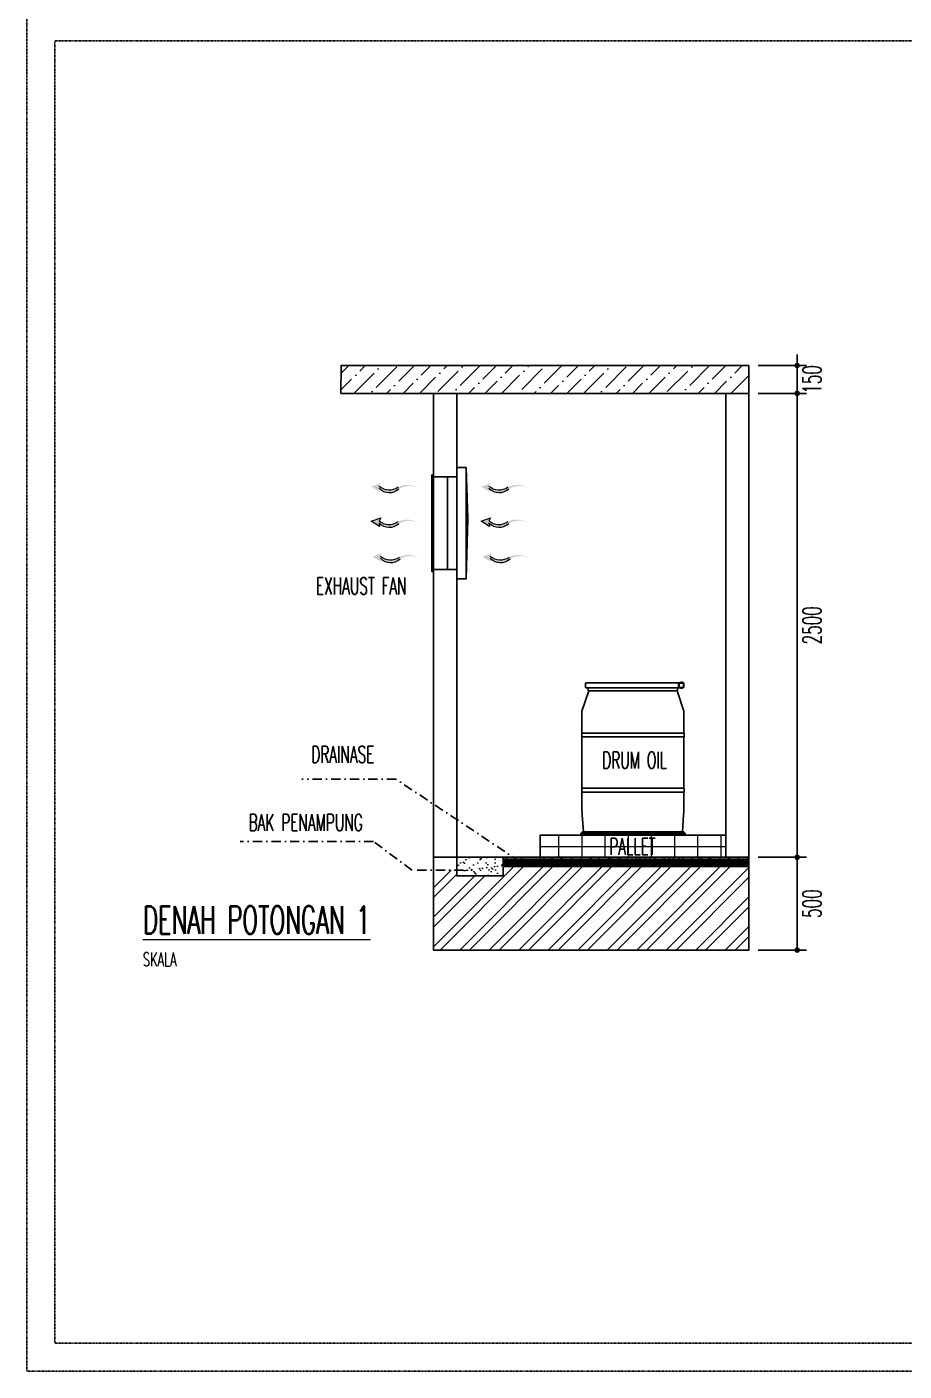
# Model space of a CAD drawing. Header units: millimetres. Extents: x 43312 to 271118, y 7927 to 51490.
# Drawn here: x 175610 to 180340, y 15735 to 22979 of the extents above; entities that cross this region are included whole.
import ezdxf

# ---------------------------------------------------------------- set-up
doc = ezdxf.new("R2010")
doc.units = ezdxf.units.MM
doc.header["$MEASUREMENT"] = 0
doc.linetypes.add('DASHDOT', pattern=[1, 0.5, -0.25, 0, -0.25])
doc.layers.add('C NOTASI', color=3, linetype='Continuous', lineweight=5)
doc.layers.add('inst ME', color=7, linetype='Continuous', lineweight=13)
doc.layers.add('Edges', color=7, linetype='Continuous')
doc.styles.add('300', font='rs.shx', dxfattribs={"width": 0.6, "height": 100})
doc.dimstyles.new('300', dxfattribs={"dimtxt": 50, "dimasz": 30, "dimexe": 50, "dimexo": 50, "dimgap": 30, "dimtad": 2, "dimdec": 0, "dimzin": 0, "dimtxsty": '300', "dimblk": 'DOT', "dimcen": 0.2, "dimclrd": 1, "dimclre": 1, "dimclrt": 3, "dimadec": 0, "dimazin": 0, "dimtfac": 1, "dimtdec": 0, "dimtix": 1, "dimtmove": 0, "dimatfit": 3, "dimfxl": 1, "dimtolj": 1, "dimtzin": 0, "dimarcsym": 0})
pattern_1 = [(0, (118096.6316, 0), (0, 7.5), []), (135, (118100.382, -3.75), (-15, -15), [10.606602, -10.606602]), (135, (118102.257, -3.75), (-15, -15), [10.606602, -10.606602]), (135, (118104.132, -3.75), (-15, -15), [10.606602, -10.606602])]

# ---------------------------------------------------------------- blocks, each defined once
blk = doc.blocks.new('plastic water drum fr')
at = {"layer": 'Edges'}
for p, q in [((-11.82, 10.97), (-10.21, 15.71)), ((-11.76, 17.52), (-11.77, 17.52)), ((-11.77, 17.52), (-11.77, 17.51)), ((-11.77, 17.52), (-11.69, 17.52)), ((-11.77, 17.51), (-11.77, 17.5)), ((-11.77, 17.51), (-11.69, 17.51)), ((-11.77, 17.5), (-11.77, 16.49)), ((-11.77, 17.5), (-11.69, 17.5)), ((-11.77, 16.49), (-11.77, 16.49)), ((-11.77, 16.48), (-11.77, 16.49)), ((-11.69, 16.49), (-11.77, 16.49)), ((-11.69, 16.49), (-11.77, 16.49)), ((-11.76, 16.48), (-11.77, 16.48)), ((-11.69, 16.48), (-11.77, 16.48)), ((-11.75, 17.53), (-11.76, 17.53)), ((-11.76, 17.53), (-11.76, 17.52)), ((-11.76, 17.53), (-11.68, 17.53)), ((-11.76, 17.52), (-11.69, 17.52)), ((-11.76, 16.47), (-11.76, 16.48)), ((-11.69, 16.48), (-11.76, 16.48)), ((-11.75, 16.47), (-11.76, 16.47)), ((-11.68, 16.47), (-11.76, 16.47)), ((-11.75, 17.53), (-11.75, 17.53)), ((-11.75, 17.53), (-11.75, 17.53)), ((-11.75, 17.53), (-11.74, 17.53)), ((-11.75, 16.47), (-11.75, 16.47)), ((-11.75, 16.47), (-11.75, 16.47)), ((-11.75, 16.47), (-11.74, 16.47)), ((-11.72, 17.53), (-11.74, 17.53)), ((-11.74, 17.53), (-11.74, 17.53)), ((-11.74, 16.47), (-11.72, 16.47)), ((-11.72, 17.53), (-11.72, 17.53)), ((-11.72, 17.53), (-11.71, 17.53)), ((-11.72, 16.47), (-11.72, 16.47)), ((-11.68, 16.47), (-11.72, 16.47)), ((-11.71, 17.53), (-11.7, 17.53)), ((-11.7, 17.53), (-11.68, 17.53)), ((-11.68, 17.53), (-11.69, 17.52)), ((-11.69, 17.52), (-11.69, 17.51)), ((-11.69, 17.52), (-11.69, 17.52)), ((-11.69, 17.52), (-10.71, 17.52)), ((-11.69, 17.52), (-10.71, 17.52)), ((-11.69, 17.51), (-11.69, 17.5)), ((-11.69, 17.51), (-10.71, 17.51)), ((-11.69, 17.5), (-11.69, 16.49)), ((-10.71, 17.5), (-11.69, 17.5)), ((-11.69, 16.49), (-11.69, 16.49)), ((-11.69, 16.48), (-11.69, 16.49)), ((-10.71, 16.49), (-11.69, 16.49)), ((-10.71, 16.49), (-11.69, 16.49)), ((-11.69, 16.48), (-11.69, 16.48)), ((-11.68, 16.47), (-11.69, 16.48)), ((-10.71, 16.48), (-11.69, 16.48)), ((-10.71, 16.48), (-11.69, 16.48)), ((-11.68, 17.53), (-11.68, 17.53)), ((-11.68, 17.53), (-11.67, 17.53)), ((-11.68, 17.53), (-10.71, 17.53)), ((-11.68, 16.47), (-11.68, 16.47)), ((-11.67, 16.47), (-11.68, 16.47)), ((-10.71, 16.47), (-11.68, 16.47)), ((-11.67, 17.53), (-11.67, 17.53)), ((-11.67, 17.53), (-11.67, 17.53)), ((-11.67, 17.53), (-11.67, 17.53)), ((-11.67, 17.53), (-11.67, 17.53)), ((-11.65, 17.53), (-11.67, 17.53)), ((-11.67, 16.47), (-11.67, 16.47)), ((-11.67, 16.47), (-11.67, 16.47)), ((-11.67, 16.47), (-11.67, 16.47)), ((-11.67, 16.47), (-11.53, 16.47)), ((-11.65, 17.53), (-11.54, 17.53)), ((-11.54, 17.55), (-11.53, 17.56)), ((-11.54, 17.53), (-11.54, 17.55)), ((-11.51, 17.53), (-11.54, 17.53)), ((-11.53, 17.6), (-11.52, 17.61)), ((-11.53, 17.59), (-11.53, 17.6)), ((-11.53, 17.58), (-11.53, 17.59)), ((-11.53, 17.56), (-11.53, 17.58)), ((-11.53, 16.45), (-11.53, 16.47)), ((-11.51, 16.47), (-11.53, 16.47)), ((-11.53, 16.43), (-11.53, 16.45)), ((-11.53, 16.42), (-11.53, 16.43)), ((-11.52, 16.4), (-11.53, 16.42)), ((-11.52, 17.63), (-11.51, 17.64)), ((-11.52, 17.61), (-11.52, 17.63)), ((-11.52, 16.39), (-11.52, 16.4)), ((-11.52, 16.39), (-11.51, 16.36)), ((-11.51, 17.65), (-11.5, 17.66)), ((-11.51, 17.64), (-11.51, 17.65)), ((-11.51, 17.53), (-11.51, 17.53)), ((-11.51, 17.53), (-11.41, 17.53)), ((-11.51, 16.47), (-11.41, 16.47)), ((-11.51, 16.47), (-11.51, 16.47)), ((-11.51, 16.35), (-11.51, 16.36)), ((-11.5, 16.34), (-11.51, 16.35)), ((-11.5, 17.66), (-11.48, 17.68)), ((-11.49, 16.33), (-11.5, 16.34)), ((-11.49, 16.32), (-11.49, 16.33)), ((-11.49, 16.32), (-11.46, 16.31)), ((-11.47, 17.68), (-11.48, 17.68)), ((-11.47, 17.68), (-11.44, 17.68)), ((-11.46, 16.31), (-11.46, 16.3)), ((-11.46, 16.3), (-11.43, 16.3)), ((-11.44, 17.68), (-11.07, 17.68)), ((-11.08, 16.3), (-11.43, 16.3)), ((-11.41, 17.57), (-11.41, 17.58)), ((-11.41, 17.58), (-11.41, 17.58)), ((-11.41, 17.56), (-11.41, 17.57)), ((-11.41, 17.55), (-11.41, 17.56)), ((-11.41, 17.55), (-11.41, 17.55)), ((-11.4, 17.55), (-11.41, 17.55)), ((-11.41, 17.55), (-11.41, 17.55)), ((-11.41, 17.55), (-11.4, 17.55)), ((-11.41, 17.54), (-11.41, 17.55)), ((-11.41, 17.55), (-11.41, 17.55)), ((-11.41, 17.53), (-11.41, 17.54)), ((-11.41, 17.54), (-11.41, 17.54)), ((-11.17, 17.54), (-11.41, 17.54)), ((-11.41, 17.53), (-11.36, 17.53)), ((-11.41, 16.46), (-11.41, 16.47)), ((-11.38, 16.47), (-11.41, 16.47)), ((-11.41, 16.46), (-11.41, 16.46)), ((-11.41, 16.45), (-11.41, 16.46)), ((-11.17, 16.46), (-11.41, 16.46)), ((-11.4, 16.45), (-11.41, 16.45)), ((-11.41, 16.44), (-11.41, 16.45)), ((-11.41, 16.45), (-11.41, 16.45)), ((-11.13, 16.44), (-11.41, 16.44)), ((-11.41, 16.43), (-11.41, 16.44)), ((-11.4, 16.42), (-11.41, 16.43)), ((-11.4, 17.55), (-11.4, 17.55)), ((-11.4, 17.55), (-11.22, 17.55)), ((-11.39, 16.45), (-11.4, 16.45)), ((-11.4, 16.42), (-11.4, 16.42)), ((-11.4, 16.42), (-11.4, 16.42)), ((-11.4, 16.42), (-11.4, 16.42)), ((-11.4, 16.41), (-11.4, 16.42)), ((-11.38, 16.44), (-11.39, 16.45)), ((-11.38, 16.47), (-11.36, 16.47)), ((-11.38, 16.47), (-11.38, 16.47)), ((-11.36, 16.44), (-11.38, 16.44)), ((-11.33, 17.53), (-11.36, 17.53)), ((-11.33, 16.47), (-11.36, 16.47)), ((-11.35, 16.44), (-11.36, 16.44)), ((-11.34, 16.44), (-11.35, 16.44)), ((-11.33, 16.44), (-11.34, 16.44)), ((-11.33, 17.53), (-11.33, 17.53)), ((-11.33, 17.53), (-11.17, 17.53)), ((-11.33, 16.47), (-11.31, 16.47)), ((-11.33, 16.47), (-11.33, 16.47)), ((-11.32, 16.44), (-11.33, 16.44)), ((-11.31, 16.44), (-11.32, 16.44)), ((-11.31, 16.47), (-11.31, 16.47)), ((-11.31, 16.47), (-11.25, 16.47)), ((-11.31, 16.44), (-11.3, 16.44)), ((-11.31, 16.44), (-11.31, 16.44)), ((-11.3, 16.44), (-11.3, 16.44)), ((-11.3, 16.44), (-11.3, 16.44)), ((-11.3, 16.44), (-11.29, 16.44)), ((-11.3, 16.44), (-11.3, 16.44)), ((-11.29, 16.44), (-11.27, 16.44)), ((-11.27, 16.44), (-11.26, 16.44)), ((-11.26, 16.44), (-11.25, 16.44)), ((-11.25, 16.47), (-11.24, 16.47)), ((-11.25, 16.44), (-11.24, 16.44)), ((-11.24, 16.47), (-11.23, 16.47)), ((-11.24, 16.47), (-11.24, 16.47)), ((-11.24, 16.44), (-11.23, 16.45)), ((-11.23, 16.47), (-11.19, 16.47)), ((-11.23, 16.45), (-11.22, 16.45)), ((-11.22, 17.55), (-11.21, 17.55)), ((-11.22, 17.55), (-11.22, 17.55)), ((-11.22, 17.55), (-11.12, 17.55)), ((-11.22, 16.45), (-11.21, 16.45)), ((-11.21, 17.55), (-11.2, 17.54)), ((-11.21, 16.45), (-11.2, 16.45)), ((-11.2, 17.54), (-11.19, 17.54)), ((-11.2, 16.45), (-11.19, 16.46)), ((-11.19, 17.54), (-11.17, 17.54)), ((-11.19, 16.47), (-11.17, 16.47)), ((-11.19, 16.46), (-11.17, 16.46)), ((-11.17, 17.53), (-11.17, 17.54)), ((-11.16, 17.53), (-11.17, 17.53)), ((-11.17, 16.47), (-11.17, 16.46)), ((-11.14, 16.47), (-11.17, 16.47)), ((-11.14, 17.53), (-11.16, 17.53)), ((-11.14, 17.53), (-11.13, 17.53)), ((-11.13, 16.47), (-11.14, 16.47)), ((-11.12, 17.53), (-11.13, 17.53)), ((-11.13, 16.47), (-11.12, 16.47)), ((-11.12, 16.45), (-11.13, 16.44)), ((-11.11, 16.44), (-11.13, 16.44)), ((-11.12, 17.55), (-11.12, 17.55)), ((-11.12, 17.55), (-11.12, 17.54)), ((-11.12, 17.55), (-11.1, 17.55)), ((-11.12, 17.54), (-11.12, 17.53)), ((-11.12, 17.53), (-11.12, 17.53)), ((-11.11, 17.53), (-11.12, 17.53)), ((-11.12, 16.47), (-11.12, 16.46)), ((-11.12, 16.47), (-11.12, 16.47)), ((-11.02, 16.47), (-11.12, 16.47)), ((-11.12, 16.46), (-11.12, 16.45)), ((-11.1, 17.53), (-11.11, 17.53)), ((-11.11, 17.53), (-11.11, 17.53)), ((-11.1, 17.53), (-11.11, 17.53)), ((-11.11, 16.44), (-11.11, 16.44)), ((-11.11, 16.44), (-11.11, 16.44)), ((-11.1, 17.55), (-11.09, 17.55)), ((-11.04, 17.53), (-11.1, 17.53)), ((-11.08, 16.3), (-11.05, 16.32)), ((-11.08, 16.3), (-11.08, 16.3)), ((-11.07, 17.68), (-11.06, 17.68)), ((-11.06, 17.68), (-11.03, 17.66)), ((-11.04, 16.33), (-11.05, 16.32)), ((-11.03, 17.53), (-11.04, 17.53)), ((-11.03, 17.53), (-11.04, 17.53)), ((-11.03, 16.34), (-11.04, 16.33)), ((-11.04, 16.33), (-11.04, 16.33)), ((-11.03, 17.66), (-11.03, 17.66)), ((-11.03, 17.66), (-11.02, 17.65)), ((-11.03, 17.53), (-11.03, 17.53)), ((-10.99, 17.53), (-11.03, 17.53)), ((-11.03, 16.34), (-11.02, 16.37)), ((-11.02, 17.65), (-11.01, 17.62)), ((-11.02, 16.47), (-11.02, 16.47)), ((-11.02, 16.47), (-10.98, 16.47)), ((-11.02, 16.47), (-11, 16.45)), ((-11.01, 16.38), (-11.02, 16.37)), ((-11.01, 17.62), (-11.01, 17.62)), ((-11.01, 17.62), (-11.01, 17.61)), ((-11.01, 17.61), (-11, 17.6)), ((-11, 16.41), (-11.01, 16.4)), ((-11.01, 16.4), (-11.01, 16.38)), ((-11, 17.6), (-11, 17.59)), ((-11, 17.59), (-11, 17.58)), ((-11, 17.58), (-11, 17.56)), ((-11, 17.56), (-11, 17.55)), ((-11, 17.55), (-10.99, 17.54)), ((-11, 16.45), (-11, 16.45)), ((-11, 16.45), (-11, 16.43)), ((-11, 16.45), (-10.88, 16.39)), ((-11, 16.43), (-11, 16.41)), ((-10.99, 17.54), (-10.99, 17.53)), ((-10.95, 17.53), (-10.99, 17.53)), ((-10.98, 16.47), (-10.92, 16.47)), ((-10.88, 17.57), (-10.95, 17.53)), ((-10.92, 17.53), (-10.95, 17.53)), ((-10.92, 17.53), (-10.92, 17.53)), ((-10.92, 17.53), (-10.91, 17.53)), ((-10.92, 16.47), (-10.91, 16.47)), ((-10.92, 16.47), (-10.92, 16.47)), ((-10.89, 17.53), (-10.91, 17.53)), ((-10.91, 16.47), (-10.9, 16.47)), ((-10.9, 16.47), (-10.89, 16.47)), ((-10.88, 17.53), (-10.89, 17.53)), ((-10.87, 16.47), (-10.89, 16.47)), ((-10.88, 17.57), (10.88, 17.57)), ((-10.88, 17.53), (-10.87, 17.53)), ((-10.44, 16.39), (-10.88, 16.39)), ((-10.85, 17.53), (-10.87, 17.53)), ((-10.87, 16.47), (-10.85, 16.47)), ((-10.87, 16.47), (-10.87, 16.47)), ((-10.85, 17.53), (-10.83, 17.53)), ((-10.85, 17.53), (-10.85, 17.53)), ((-10.85, 16.47), (-10.85, 16.47)), ((-10.85, 16.47), (-10.84, 16.47)), ((-10.84, 16.47), (-10.83, 16.47)), ((-10.83, 17.53), (-10.81, 17.53)), ((-10.83, 17.53), (-10.83, 17.53)), ((-10.81, 16.47), (-10.83, 16.47)), ((-10.8, 17.53), (-10.81, 17.53)), ((-10.81, 16.47), (-10.8, 16.47)), ((-10.81, 16.47), (-10.81, 16.47)), ((-10.79, 17.53), (-10.8, 17.53)), ((-10.8, 16.47), (-10.79, 16.47)), ((-10.79, 17.53), (-10.78, 17.53)), ((-10.79, 16.47), (-10.78, 16.47)), ((-10.77, 17.53), (-10.78, 17.53)), ((-10.76, 16.47), (-10.78, 16.47)), ((-10.76, 17.53), (-10.77, 17.53)), ((-10.74, 17.53), (-10.76, 17.53)), ((-10.76, 16.47), (-10.74, 16.47)), ((-10.76, 16.47), (-10.76, 16.47)), ((-10.72, 17.53), (-10.74, 17.53)), ((-10.74, 17.53), (-10.74, 17.53)), ((-10.74, 16.47), (-10.72, 16.47)), ((-10.74, 16.47), (-10.74, 16.47)), ((-10.71, 17.53), (-10.72, 17.53)), ((-10.71, 16.47), (-10.72, 16.47)), ((-10.71, 17.53), (-10.71, 17.53)), ((-10.71, 17.53), (-10.69, 17.53)), ((-10.7, 17.53), (-10.71, 17.53)), ((-10.71, 17.53), (-10.71, 17.52)), ((-10.71, 17.52), (-10.69, 17.52)), ((-10.71, 17.52), (-10.71, 17.51)), ((-10.71, 17.52), (-10.69, 17.52)), ((-10.71, 17.52), (-10.71, 17.52)), ((-10.71, 17.51), (-10.71, 17.5)), ((-10.71, 17.51), (-10.69, 17.51)), ((-10.71, 17.5), (-10.69, 17.5)), ((-10.71, 17.5), (-10.71, 16.49)), ((-10.71, 16.49), (-10.69, 16.49)), ((-10.71, 16.49), (-10.71, 16.49)), ((-10.71, 16.48), (-10.71, 16.49)), ((-10.71, 16.49), (-10.69, 16.49)), ((-10.71, 16.48), (-10.69, 16.48)), ((-10.71, 16.48), (-10.69, 16.48)), ((-10.71, 16.48), (-10.71, 16.48)), ((-10.71, 16.47), (-10.71, 16.48)), ((-10.71, 16.47), (-10.69, 16.47)), ((-10.71, 16.47), (-10.71, 16.47)), ((-10.7, 16.47), (-10.71, 16.47)), ((-10.69, 17.53), (-10.7, 17.53)), ((-10.69, 16.47), (-10.7, 16.47)), ((-10.69, 17.53), (-10.69, 17.52)), ((-10.69, 17.53), (-10.67, 17.53)), ((-10.69, 17.53), (-10.69, 17.53)), ((-10.68, 17.53), (-10.69, 17.53)), ((-10.69, 17.52), (-10.69, 17.51)), ((-10.69, 17.52), (-10.69, 17.52)), ((-10.69, 17.52), (-10.67, 17.52)), ((-10.69, 17.52), (-10.67, 17.52)), ((-10.69, 17.51), (-10.69, 17.5)), ((-10.69, 17.51), (-10.67, 17.51)), ((-10.67, 17.5), (-10.69, 17.5)), ((-10.69, 17.5), (-10.69, 16.49)), ((-10.67, 16.49), (-10.69, 16.49)), ((-10.69, 16.49), (-10.69, 16.49)), ((-10.69, 16.48), (-10.69, 16.49)), ((-10.69, 16.49), (-10.67, 16.49)), ((-10.69, 16.48), (-10.69, 16.48)), ((-10.69, 16.47), (-10.69, 16.48)), ((-10.69, 16.48), (-10.67, 16.48)), ((-10.69, 16.48), (-10.67, 16.48)), ((-10.69, 16.47), (-10.67, 16.47)), ((-10.69, 16.47), (-10.69, 16.47)), ((-10.69, 16.47), (-10.68, 16.47)), ((-10.69, 16.47), (-10.69, 16.47)), ((-10.68, 17.53), (-10.66, 17.53)), ((-10.68, 17.53), (-10.68, 17.53)), ((-10.68, 16.47), (-10.67, 16.47)), ((-10.68, 16.47), (-10.68, 16.47)), ((-10.67, 17.53), (-10.66, 17.53)), ((-10.67, 17.52), (-10.67, 17.53)), ((-10.67, 17.52), (-10.65, 17.52)), ((-10.67, 17.51), (-10.67, 17.52)), ((-10.67, 17.52), (-10.66, 17.52)), ((-10.67, 17.52), (-10.67, 17.52)), ((-10.67, 17.51), (-10.67, 17.5)), ((-10.67, 17.51), (-10.65, 17.51)), ((-10.65, 17.5), (-10.67, 17.5)), ((-10.67, 17.5), (-10.67, 16.49)), ((-10.65, 16.49), (-10.67, 16.49)), ((-10.67, 16.49), (-10.67, 16.49)), ((-10.67, 16.49), (-10.65, 16.49)), ((-10.67, 16.49), (-10.67, 16.48)), ((-10.67, 16.48), (-10.65, 16.48)), ((-10.67, 16.48), (-10.66, 16.48)), ((-10.67, 16.48), (-10.67, 16.48)), ((-10.67, 16.48), (-10.67, 16.47)), ((-10.67, 16.47), (-10.66, 16.47)), ((-10.67, 16.47), (-10.66, 16.47)), ((-10.66, 17.52), (-10.66, 17.53)), ((-10.66, 17.53), (-10.64, 17.53)), ((-10.65, 17.53), (-10.66, 17.53)), ((-10.66, 17.53), (-10.66, 17.53)), ((-10.66, 17.52), (-10.64, 17.52)), ((-10.65, 17.52), (-10.66, 17.52)), ((-10.65, 16.48), (-10.66, 16.48)), ((-10.66, 16.48), (-10.66, 16.47)), ((-10.66, 16.48), (-10.64, 16.48)), ((-10.66, 16.47), (-10.64, 16.47)), ((-10.66, 16.47), (-10.65, 16.47)), ((-10.66, 16.47), (-10.66, 16.47)), ((-10.66, 16.47), (-10.65, 16.47)), ((-10.65, 17.53), (-10.65, 17.53)), ((-10.64, 17.53), (-10.65, 17.53)), ((-10.65, 17.52), (-10.64, 17.52)), ((-10.65, 17.51), (-10.65, 17.52)), ((-10.65, 17.51), (-10.65, 17.5)), ((-10.65, 17.51), (-10.64, 17.51)), ((-10.65, 17.5), (-10.64, 17.5)), ((-10.65, 17.5), (-10.65, 16.49)), ((-10.65, 16.49), (-10.64, 16.49)), ((-10.65, 16.49), (-10.65, 16.49)), ((-10.65, 16.49), (-10.65, 16.48)), ((-10.65, 16.49), (-10.64, 16.49)), ((-10.65, 16.48), (-10.64, 16.48)), ((-10.65, 16.47), (-10.65, 16.47)), ((-10.65, 16.47), (-10.64, 16.47)), ((-10.64, 17.53), (-10.63, 17.53)), ((-10.64, 17.52), (-10.64, 17.53)), ((-10.63, 17.53), (-10.64, 17.53)), ((-10.64, 17.52), (-10.64, 17.52)), ((-10.64, 17.52), (-10.63, 17.52)), ((-10.64, 17.51), (-10.64, 17.52)), ((-10.64, 17.52), (-10.62, 17.52)), ((-10.64, 17.51), (-10.64, 17.5)), ((-10.64, 17.51), (-10.62, 17.51)), ((-10.64, 17.5), (-10.62, 17.5)), ((-10.64, 17.5), (-10.64, 16.49)), ((-10.62, 16.49), (-10.64, 16.49)), ((-10.64, 16.49), (-10.64, 16.49)), ((-10.64, 16.48), (-10.64, 16.49)), ((-10.64, 16.49), (-10.62, 16.49)), ((-10.64, 16.48), (-10.64, 16.48)), ((-10.64, 16.47), (-10.64, 16.48)), ((-10.64, 16.48), (-10.63, 16.48)), ((-10.64, 16.48), (-10.62, 16.48)), ((-10.64, 16.47), (-10.63, 16.47)), ((-10.64, 16.47), (-10.64, 16.47)), ((-10.64, 16.47), (-10.63, 16.47)), ((-10.64, 16.47), (-10.62, 16.47)), ((-10.63, 17.53), (-10.62, 17.53)), ((-10.63, 17.53), (-10.63, 17.52)), ((-10.62, 17.53), (-10.63, 17.53)), ((-10.63, 17.52), (-10.61, 17.52)), ((-10.63, 17.52), (-10.62, 17.52)), ((-10.62, 16.48), (-10.63, 16.48)), ((-10.63, 16.48), (-10.63, 16.47)), ((-10.63, 16.48), (-10.61, 16.48)), ((-10.63, 16.47), (-10.62, 16.47)), ((-10.63, 16.47), (-10.62, 16.47)), ((-10.61, 17.52), (-10.62, 17.53)), ((-10.62, 17.53), (-10.61, 17.53)), ((-10.61, 17.53), (-10.62, 17.53)), ((-10.62, 17.53), (-10.62, 17.53)), ((-10.62, 17.52), (-10.61, 17.52)), ((-10.62, 17.52), (-10.62, 17.51)), ((-10.62, 17.51), (-10.62, 17.5)), ((-10.62, 17.51), (-10.61, 17.51)), ((-10.61, 17.5), (-10.62, 17.5)), ((-10.62, 17.5), (-10.62, 16.49)), ((-10.61, 16.49), (-10.62, 16.49)), ((-10.62, 16.49), (-10.62, 16.49)), ((-10.62, 16.49), (-10.62, 16.48)), ((-10.62, 16.49), (-10.61, 16.49)), ((-10.61, 16.48), (-10.62, 16.47)), ((-10.62, 16.48), (-10.61, 16.48)), ((-10.62, 16.47), (-10.61, 16.47)), ((-10.61, 16.47), (-10.62, 16.47)), ((-10.62, 16.47), (-10.62, 16.47)), ((-10.62, 16.47), (-10.62, 16.47)), ((-10.61, 17.53), (-10.6, 17.53)), ((-10.6, 17.52), (-10.61, 17.53)), ((-10.6, 17.53), (-10.61, 17.53)), ((-10.61, 17.53), (-10.61, 17.53)), ((-10.61, 17.53), (-10.61, 17.53)), ((-10.61, 17.52), (-10.6, 17.52)), ((-10.61, 17.52), (-10.61, 17.52)), ((-10.61, 17.52), (-10.6, 17.52)), ((-10.61, 17.51), (-10.61, 17.52)), ((-10.61, 17.51), (-10.61, 17.5)), ((-10.61, 17.51), (-10.6, 17.51)), ((-10.61, 17.5), (-10.6, 17.5)), ((-10.61, 17.5), (-10.61, 16.49)), ((-10.61, 16.49), (-10.6, 16.49)), ((-10.61, 16.49), (-10.61, 16.49)), ((-10.61, 16.49), (-10.6, 16.49)), ((-10.61, 16.49), (-10.61, 16.48)), ((-10.61, 16.48), (-10.6, 16.48)), ((-10.61, 16.48), (-10.6, 16.48)), ((-10.61, 16.48), (-10.61, 16.48)), ((-10.61, 16.47), (-10.6, 16.48)), ((-10.6, 16.47), (-10.61, 16.47)), ((-10.61, 16.47), (-10.6, 16.47)), ((-10.61, 16.47), (-10.61, 16.47)), ((-10.61, 16.47), (-10.61, 16.47)), ((-10.6, 17.53), (-10.59, 17.52)), ((-10.6, 17.53), (-10.6, 17.53)), ((-10.6, 17.53), (-10.59, 17.53)), ((-10.59, 17.53), (-10.6, 17.53)), ((-10.6, 17.53), (-10.6, 17.53)), ((-10.6, 17.52), (-10.6, 17.52)), ((-10.6, 17.52), (-10.59, 17.52)), ((-10.6, 17.52), (-10.59, 17.52)), ((-10.6, 17.51), (-10.6, 17.52)), ((-10.6, 17.51), (-10.6, 17.5)), ((-10.6, 17.51), (-10.59, 17.51)), ((-10.6, 17.5), (-10.59, 17.5)), ((-10.6, 17.5), (-10.6, 16.49)), ((-10.59, 16.49), (-10.6, 16.49)), ((-10.6, 16.49), (-10.6, 16.49)), ((-10.6, 16.48), (-10.6, 16.49)), ((-10.6, 16.49), (-10.59, 16.49)), ((-10.6, 16.48), (-10.6, 16.48)), ((-10.6, 16.48), (-10.59, 16.48)), ((-10.6, 16.48), (-10.59, 16.48)), ((-10.59, 16.48), (-10.6, 16.47)), ((-10.59, 16.47), (-10.6, 16.47)), ((-10.6, 16.47), (-10.59, 16.47)), ((-10.6, 16.47), (-10.6, 16.47)), ((-10.6, 16.47), (-10.6, 16.47)), ((-10.59, 17.52), (-10.59, 17.53)), ((-10.59, 17.52), (-10.59, 17.52)), ((-10.59, 17.52), (-10.59, 17.52)), ((-10.59, 17.52), (-10.58, 17.52)), ((-10.58, 17.52), (-10.59, 17.52)), ((-10.59, 17.52), (-10.59, 17.51)), ((-10.59, 17.51), (-10.59, 17.5)), ((-10.59, 17.51), (-10.58, 17.51)), ((-10.58, 17.5), (-10.59, 17.5)), ((-10.59, 17.5), (-10.59, 16.49)), ((-10.58, 16.49), (-10.59, 16.49)), ((-10.59, 16.49), (-10.59, 16.49)), ((-10.59, 16.49), (-10.59, 16.48)), ((-10.59, 16.49), (-10.58, 16.49)), ((-10.58, 16.48), (-10.59, 16.48)), ((-10.59, 16.48), (-10.59, 16.47)), ((-10.59, 16.48), (-10.59, 16.48)), ((-10.59, 16.48), (-10.59, 16.48)), ((-10.59, 16.48), (-10.58, 16.48)), ((-10.58, 17.51), (-10.58, 17.52)), ((-10.58, 17.51), (-10.58, 17.5)), ((-10.58, 17.5), (-10.58, 16.49)), ((-10.58, 16.49), (-10.58, 16.49)), ((-10.58, 16.49), (-10.58, 16.48)), ((-10.35, 15.91), (-10.44, 16.39)), ((-10.44, 16.39), (10.44, 16.39)), ((-10.35, 15.71), (-10.35, 15.91)), ((-10.35, 15.71), (-10.21, 15.71)), ((-10.21, 15.71), (10.21, 15.71)), ((10.21, 15.71), (10.35, 15.71)), ((11.82, 10.97), (10.21, 15.71)), ((10.35, 15.91), (10.44, 16.39)), ((10.35, 15.71), (10.35, 15.91)), ((10.44, 16.39), (10.88, 16.39)), ((10.88, 17.57), (11.02, 17.49)), ((11.02, 16.47), (10.88, 16.39)), ((11.02, 17.49), (11.02, 16.47)), ((-11.82, 5.94), (-11.82, 10.97)), ((11.82, 5.94), (11.82, 10.97)), ((-11.87, 5.02), (-11.87, 5.94)), ((-11.82, 5.94), (-11.87, 5.94)), ((-11.87, 5.02), (-11.82, 5.02)), ((-11.82, 5.94), (11.82, 5.94)), ((-11.82, -6.85), (-11.82, 5.02)), ((-11.82, 5.02), (11.82, 5.02)), ((11.87, 5.94), (11.82, 5.94)), ((11.82, 5.02), (11.87, 5.02)), ((11.82, -6.85), (11.82, 5.02)), ((11.87, 5.02), (11.87, 5.94)), ((-11.87, -7.77), (-11.87, -6.85)), ((-11.82, -6.85), (-11.87, -6.85)), ((-11.87, -7.77), (-11.82, -7.77)), ((-11.82, -6.85), (11.82, -6.85)), ((-11.82, -11.35), (-11.82, -7.77)), ((-11.82, -7.77), (11.82, -7.77)), ((11.87, -6.85), (11.82, -6.85)), ((11.82, -7.77), (11.87, -7.77)), ((11.82, -11.35), (11.82, -7.77)), ((11.87, -7.77), (11.87, -6.85)), ((-11.81, -11.9), (-11.82, -11.35)), ((-11.78, -12.44), (-11.81, -11.9)), ((-11.74, -12.98), (-11.78, -12.44)), ((11.74, -12.98), (11.78, -12.44)), ((11.78, -12.44), (11.81, -11.9)), ((11.81, -11.9), (11.82, -11.35)), ((-11.48, -16.92), (-11.74, -12.98)), ((11.48, -16.92), (11.74, -12.98)), ((-12.08, -17.68), (-12.08, -17.28)), ((-11.88, -17.28), (-12.08, -17.28)), ((-12.08, -17.68), (12.08, -17.68)), ((-11.88, -17.28), (-11.78, -16.92)), ((-11.88, -17.28), (11.88, -17.28)), ((-11.48, -16.92), (-11.78, -16.92)), ((-11.48, -16.92), (11.48, -16.92)), ((11.78, -16.92), (11.48, -16.92)), ((11.88, -17.28), (11.78, -16.92)), ((12.08, -17.28), (11.88, -17.28)), ((12.08, -17.68), (12.08, -17.28))]:
    blk.add_line(p, q, dxfattribs=at)
blk = doc.blocks.new('_Dot')
at = {"color": 0, "lineweight": -2}
blk.add_line((-0.5, 0), (-1, 0), dxfattribs=at)
at = {"color": 0, "const_width": 0.5}
blk.add_lwpolyline([(-0.25, 0, 1), (0.25, 0, 1)], format="xyb", close=True, dxfattribs=at)
blk = doc.blocks.new('*D92')
at = {"color": 1, "lineweight": -2, "transparency": 16777216}
for p, q in [((179552.9, 18504.3), (179813.3, 18504.3)), ((179763.3, 18474.3), (179763.3, 18034.3)), ((179552.9, 18004.3), (179813.3, 18004.3))]:
    blk.add_line(p, q, dxfattribs=at)
at = {"layer": 'Defpoints', "color": 0, "transparency": 16777216}
for p in [(179502.9, 18504.3), (179502.9, 18004.3), (179763.3, 18004.3)]:
    blk.add_point(p, dxfattribs=at)
at = {"color": 1, "lineweight": -2, "transparency": 16777216, "xscale": 30, "yscale": 30, "zscale": 30}
for p, rotation in [((179763.3, 18504.3), 90), ((179763.3, 18004.3), 270)]:
    blk.add_blockref('_Dot', p, dxfattribs=dict(at, rotation=rotation))
at = {"color": 3, "transparency": 16777216, "insert": (179843.3, 18254.3), "char_height": 100, "attachment_point": 5, "rotation": 90, "style": '300'}
blk.add_mtext('\\A1;500', dxfattribs=at)
blk = doc.blocks.new('*D93')
at = {"color": 1, "lineweight": -2, "transparency": 16777216}
for p, q in [((179552.9, 21004.3), (179813.3, 21004.3)), ((179763.3, 18534.3), (179763.3, 20974.3)), ((179552.9, 18504.3), (179813.3, 18504.3))]:
    blk.add_line(p, q, dxfattribs=at)
at = {"layer": 'Defpoints', "color": 0, "transparency": 16777216}
for p in [(179502.9, 21004.3), (179763.3, 21004.3), (179502.9, 18504.3)]:
    blk.add_point(p, dxfattribs=at)
at = {"color": 1, "lineweight": -2, "transparency": 16777216, "xscale": 30, "yscale": 30, "zscale": 30}
for p, rotation in [((179763.3, 21004.3), 90), ((179763.3, 18504.3), 270)]:
    blk.add_blockref('_Dot', p, dxfattribs=dict(at, rotation=rotation))
at = {"color": 3, "transparency": 16777216, "insert": (179843.3, 19754.3), "char_height": 100, "attachment_point": 5, "rotation": 90, "style": '300'}
blk.add_mtext('\\A1;2500', dxfattribs=at)
blk = doc.blocks.new('*D94')
at = {"color": 1, "lineweight": -2, "transparency": 16777216}
for p, q in [((179552.9, 21154.3), (179813.3, 21154.3)), ((179763.3, 21184.3), (179763.3, 21214.3)), ((179763.3, 21004.3), (179763.3, 21154.3)), ((179552.9, 21004.3), (179813.3, 21004.3)), ((179763.3, 20974.3), (179763.3, 20944.3))]:
    blk.add_line(p, q, dxfattribs=at)
at = {"layer": 'Defpoints', "color": 0, "transparency": 16777216}
for p in [(179502.9, 21154.3), (179763.3, 21154.3), (179502.9, 21004.3)]:
    blk.add_point(p, dxfattribs=at)
at = {"color": 1, "lineweight": -2, "transparency": 16777216, "xscale": 30, "yscale": 30, "zscale": 30}
for p, rotation in [((179763.3, 21154.3), 270), ((179763.3, 21004.3), 90)]:
    blk.add_blockref('_Dot', p, dxfattribs=dict(at, rotation=rotation))
at = {"color": 3, "transparency": 16777216, "insert": (179843.3, 21079.3), "char_height": 100, "attachment_point": 5, "rotation": 90, "style": '300'}
blk.add_mtext('\\A1;150', dxfattribs=at)

msp = doc.modelspace()

# ---------------------------------------------------------------- hatches: boundary and pattern name
h = msp.add_hatch()
h.set_pattern_fill('BOX', color=256, scale=200, angle=360)
h.set_pattern_definition([(90, (116196.45, 358.36), (-200, 6e-14), []), (90, (116246.45, 358.36), (-200, 6e-14), []), (0, (116196.45, 358.36), (5e-14, 200), [-50, 50]), (0, (116196.45, 408.36), (5e-14, 200), [-50, 50]), (0, (116196.45, 458.36), (5e-14, 200), [50, -50]), (0, (116196.45, 508.36), (5e-14, 200), [50, -50]), (90, (116296.45, 358.36), (-200, 6e-14), [50, -50]), (90, (116346.45, 358.36), (-200, 6e-14), [50, -50])])
h.paths.add_polyline_path([(178277.9, 18504.3), (178177.9, 18504.3), (178177.9, 18494.3), (178277.9, 18494.3)])
h = msp.add_hatch()
h.set_pattern_fill('CORK', color=256, scale=60)
h.set_pattern_definition(pattern_1)
h.paths.add_polyline_path([(178287.9, 18494.3), (178177.9, 18494.3), (178177.9, 18454.3), (178287.9, 18454.3)])
h = msp.add_hatch()
h.set_pattern_fill('CORK', color=256, scale=60)
h.set_pattern_definition(pattern_1)
h.paths.add_polyline_path([(178367.9, 18494.3), (178287.9, 18494.3), (178287.9, 18454.3), (178367.9, 18454.3)])
h = msp.add_hatch()
h.set_pattern_fill('CORK', color=256, scale=60)
h.set_pattern_definition(pattern_1)
h.paths.add_polyline_path([(179502.9, 18494.3), (178377.9, 18494.3), (178367.9, 18494.3), (178367.9, 18454.3), (179502.9, 18454.3)])
h = msp.add_hatch()
h.set_pattern_fill('ANSI31', color=256, scale=400, angle=45)
h.set_pattern_definition([(90, (118096.63, 0), (-50, 0), [])])
h.paths.add_polyline_path([(179502.9, 18504.3), (178377.9, 18504.3), (178377.9, 18494.3), (179502.9, 18494.3)])
at = {"layer": 'inst ME'}
h = msp.add_hatch(dxfattribs=at)
h.set_pattern_fill('ANSI36', color=4, scale=500)
h.set_pattern_definition([(45, (118096.63, 0), (33.14563, 121.53398), [156.25, -31.25, 0, -31.25])])
h.paths.add_polyline_path([(179502.9, 21154.3), (177802.9, 21154.3), (177303.9, 21154.3), (177302.9, 21004.3), (177802.9, 21004.3), (179502.9, 21004.3)])
h = msp.add_hatch(color=4, dxfattribs=at)
h.dxf.hatch_style = 1
h.paths.add_polyline_path([(177511.6, 20474.3), (177509, 20493, 0.398617), (177615.9, 20489.2, -0.256098), (177719.6, 20493.8, 0.254419), (177611.9, 20499.8, -0.347199), (177509, 20505), (177518.1, 20520.5), (177467.2, 20501.6)])
h = msp.add_hatch(color=4, dxfattribs=at)
h.dxf.hatch_style = 1
h.paths.add_polyline_path([(178103.8, 20474.3), (178101.2, 20493, 0.398617), (178208.1, 20489.2, -0.256098), (178311.8, 20493.8, 0.254419), (178204.1, 20499.8, -0.347199), (178101.2, 20505), (178110.3, 20520.5), (178059.4, 20501.6)])
h = msp.add_hatch(color=4, dxfattribs=at)
h.dxf.hatch_style = 1
h.paths.add_polyline_path([(177511.6, 20287.5), (177509, 20306.2, 0.398617), (177615.9, 20302.4, -0.256098), (177719.6, 20307, 0.254419), (177611.9, 20313, -0.347199), (177509, 20318.2), (177518.1, 20333.7), (177467.2, 20314.8)])
h = msp.add_hatch(color=4, dxfattribs=at)
h.dxf.hatch_style = 1
h.paths.add_polyline_path([(178103.8, 20287.5), (178101.2, 20306.2, 0.398617), (178208.1, 20302.4, -0.256098), (178311.8, 20307, 0.254419), (178204.1, 20313, -0.347199), (178101.2, 20318.2), (178110.3, 20333.7), (178059.4, 20314.8)])
h = msp.add_hatch(color=4, dxfattribs=at)
h.dxf.hatch_style = 1
h.paths.add_polyline_path([(177518.7, 20097), (177516.1, 20115.7, 0.398617), (177623, 20111.9, -0.256098), (177726.6, 20116.5, 0.254419), (177618.9, 20122.5, -0.347199), (177516.1, 20127.7), (177525.2, 20143.2), (177474.2, 20124.3)])
h = msp.add_hatch(color=4, dxfattribs=at)
h.dxf.hatch_style = 1
h.paths.add_polyline_path([(178110.9, 20097), (178108.3, 20115.7, 0.398617), (178215.2, 20111.9, -0.256098), (178318.8, 20116.5, 0.254419), (178211.1, 20122.5, -0.347199), (178108.3, 20127.7), (178117.4, 20143.2), (178066.4, 20124.3)])
h = msp.add_hatch(dxfattribs=at)
h.set_pattern_fill('ANSI37', color=129, scale=1000, angle=45)
h.set_pattern_definition([(90, (118353.3, -1312), (-125, 0), []), (180, (118353.3, -1312), (-7e-15, -125), [])])
h.paths.add_polyline_path([(179377.9, 18624.3), (178377.9, 18624.3), (178377.9, 18504.3), (179377.9, 18504.3)])
h.paths.add_polyline_path([(178711.6, 18495), (179039.5, 18495), (179039.5, 18630), (178711.6, 18630)], flags=9)
h = msp.add_hatch(dxfattribs=at)
h.set_pattern_fill('ANSI32', color=129, scale=300)
h.set_pattern_definition([(45, (118096.63, 0), (-79.54951, 79.54951), []), (45, (118149.66, 0), (-79.54951, 79.54951), [])])
h.paths.add_polyline_path([(179502.9, 18504.3), (178377.9, 18504.3), (178377.9, 18494.3), (178367.9, 18494.3), (178367.9, 18454.3), (178177.9, 18454.3), (178177.9, 18404.3), (177927.9, 18404.3), (177927.9, 18435), (177802.9, 18435), (177802.9, 18004.3), (179502.9, 18004.3)])
h = msp.add_hatch(dxfattribs=at)
h.set_pattern_fill('AR-SAND', color=4, scale=30)
h.set_pattern_definition([(37.5, (116196.45, 358.36), (-1.8898, 57.804713), [0, -45.6, 0, -51, 0, -48.75]), (7.5, (116196.45, 358.36), (53.0933, 84.66438), [0, -24.6, 0, -41.1, 0, -15.75]), (327.5, (116159.55, 358.36), (93.424256, 0.16977), [0, -15, 0, -54, 0, -70.5]), (317.5, (116159.55, 358.36), (90.1838, 26.33027), [0, -7.5, 0, -35.4, 0, -40.5])])
h.paths.add_polyline_path([(178177.9, 18494.3), (178177.9, 18504.3), (177927.9, 18504.3), (177927.9, 18454.3), (177927.9, 18404.3), (178177.9, 18404.3), (178177.9, 18454.3)])

# ---------------------------------------------------------------- linework, layer by layer
at = {"linetype": 'DASHDOT'}
for points in [[(175610.1, 15735.3), (185145.1, 15735.3), (185145.1, 23054.3), (175610.1, 23054.3)], [(175760.1, 15885.3), (184995.1, 15885.3), (184995.1, 22904.3), (175760.1, 22904.3)]]:
    msp.add_lwpolyline(points, close=True, dxfattribs=at)
for points in [[(177802.9, 18004.3), (179502.9, 18004.3), (179502.9, 21154.3), (177802.9, 21154.3), (177303.9, 21154.3), (177302.9, 21004.3), (177802.9, 21004.3), (177802.9, 18004.3)], [(177802.9, 21004.3), (179502.9, 21004.3)], [(177927.9, 18504.3), (177927.9, 21004.3)], [(179377.9, 18504.3), (179377.9, 21004.3)], [(179502.9, 18004.3), (179502.9, 21004.3)], [(177802.9, 18004.3), (177802.9, 20854.3)], [(177927.9, 20554.3), (177927.9, 20564.3), (177927.9, 20604.3), (177977.9, 20604.3), (177977.9, 20054.3), (177977.9, 20004.3), (177927.9, 20004.3), (177927.9, 20054.3), (177927.9, 20554.3)], [(177977.9, 20604.3), (177987.9, 20329.3), (177977.9, 20004.3)], [(177802.9, 20554.3), (177802.9, 20564.3), (177792.9, 20564.3), (177792.9, 20044.3)], [(177792.9, 20044.3), (177802.9, 20044.3), (177802.9, 20554.3)], [(177877.9, 20554.3), (177802.9, 20554.3)], [(177877.9, 20554.3), (177877.9, 20054.3), (177927.9, 20054.3), (177927.9, 20554.3), (177877.9, 20554.3)], [(177877.9, 20054.3), (177802.9, 20054.3)], [(178377.9, 18504.3), (178377.9, 18624.3), (179377.9, 18624.3)], [(179502.9, 18004.3), (179502.9, 18504.3), (177802.9, 18504.3), (177802.9, 18004.3), (179502.9, 18004.3)], [(177927.9, 18504.3), (177927.9, 18454.3), (177927.9, 18404.3), (178177.9, 18404.3), (178177.9, 18454.3)], [(178177.9, 18494.3), (178177.9, 18504.3)], [(178177.9, 18504.3), (178177.9, 18494.3), (178377.9, 18494.3), (178377.9, 18504.3), (178277.9, 18504.3)], [(178177.9, 18504.3), (178177.9, 18494.3)], [(178177.9, 18494.3), (178177.9, 18504.3)], [(178177.9, 18454.3), (178177.9, 18494.3)], [(178277.9, 18494.3), (178277.9, 18504.3)], [(178287.9, 18454.3), (178287.9, 18494.3)], [(178367.9, 18454.3), (178367.9, 18494.3)], [(178377.9, 18494.3), (178377.9, 18504.3)], [(178377.9, 18494.3), (179502.9, 18494.3)], [(178177.9, 18404.3), (178177.9, 18454.3)], [(178177.9, 18454.3), (178367.9, 18454.3)], [(178367.9, 18454.3), (179502.9, 18454.3)]]:
    msp.add_lwpolyline(points)
at = {"color": 3, "linetype": 'DASHDOT', "ltscale": 100}
for points in [[(178270.2, 18480.2), (177601.2, 18924.4), (177092.9, 18924.4)], [(177964.7, 18435), (177686.3, 18435), (177479.3, 18588.9), (176759.4, 18588.9)]]:
    msp.add_lwpolyline(points, dxfattribs=at)
at = {"layer": 'inst ME'}
for points in [[(177509, 20306.2), (177511.6, 20287.5), (177467.2, 20314.8), (177518.1, 20333.7), (177509, 20318.2)], [(178101.2, 20306.2), (178103.8, 20287.5), (178059.4, 20314.8), (178110.3, 20333.7), (178101.2, 20318.2)]]:
    msp.add_lwpolyline(points, dxfattribs=at)
for centre, radius, start, end in [((177563.7, 20567.5), 83.1, 228.83856, 305.42645), ((178155.9, 20567.5), 83.1, 228.83856, 305.42645), ((177564.5, 20547.5), 77.8, 224.50442, 311.4367), ((178156.7, 20547.5), 77.8, 224.50442, 311.4367), ((177563.7, 20380.8), 83.1, 228.83856, 305.42645), ((177564.5, 20360.7), 77.8, 224.50442, 311.4367), ((178155.9, 20380.8), 83.1, 228.83856, 305.42645), ((178156.7, 20360.7), 77.8, 224.50442, 311.4367), ((177570.8, 20190.2), 83.1, 228.83856, 305.42645), ((177571.5, 20170.2), 77.8, 224.50442, 311.4367), ((178163, 20190.2), 83.1, 228.83856, 305.42645), ((178163.7, 20170.2), 77.8, 224.50442, 311.4367)]:
    msp.add_arc(centre, radius, start, end, dxfattribs=at)

# ---------------------------------------------------------------- block references
at = {"xscale": -23.26887207522599, "yscale": 23.26887207522599, "zscale": 23.26887207522599}
msp.add_blockref('plastic water drum fr', (178877.9, 19035.8), dxfattribs=at)

# ---------------------------------------------------------------- texts
at = {"layer": 'C NOTASI', "color": 3, "char_height": 90, "attachment_point": 5, "style": '300'}
for s, insert, width in [('\\A1;EXHAUST FAN', (177413.1, 19966.2), 569.052), ('\\A1;DRAINASE', (177313.7, 19058.9), 569.052), ('\\A1;DRUM OIL', (178887.3, 19027.5), 569.052), ('\\A1;BAK PENAMPUNG', (177113.8, 18691.6), 968.763), ('\\A1;PALLET', (178875.6, 18562.5), 569.052)]:
    msp.add_mtext(s, dxfattribs=dict(at, insert=insert, width=width))
at = {"layer": 'inst ME', "color": 3, "insert": (178331.7, 18079.2), "char_height": 150, "width": 4192.106, "attachment_point": 5, "style": '300'}
msp.add_mtext('\\A1;\\pxql;{\\LDENAH POTONGAN 1\\P\\H0.5x;\\lSKALA}', dxfattribs=at)

# ---------------------------------------------------------------- dimensions: what is measured, and where the dimension line sits
for base, p1, p2, picture, middle in [((179763.3, 21154.3), (179502.9, 21004.3), (179502.9, 21154.3), '*D94', (179843.3, 21079.3)), ((179763.3, 21004.3), (179502.9, 18504.3), (179502.9, 21004.3), '*D93', (179843.3, 19754.3)), ((179763.3, 18004.3), (179502.9, 18504.3), (179502.9, 18004.3), '*D92', (179843.3, 18254.3))]:
    dim = msp.add_linear_dim(base=base, p1=p1, p2=p2, angle=90, dimstyle='300')
    dim.commit()
    dim.dimension.update_dxf_attribs({"geometry": picture, "text_midpoint": middle})

doc.saveas('drawing.dxf')
